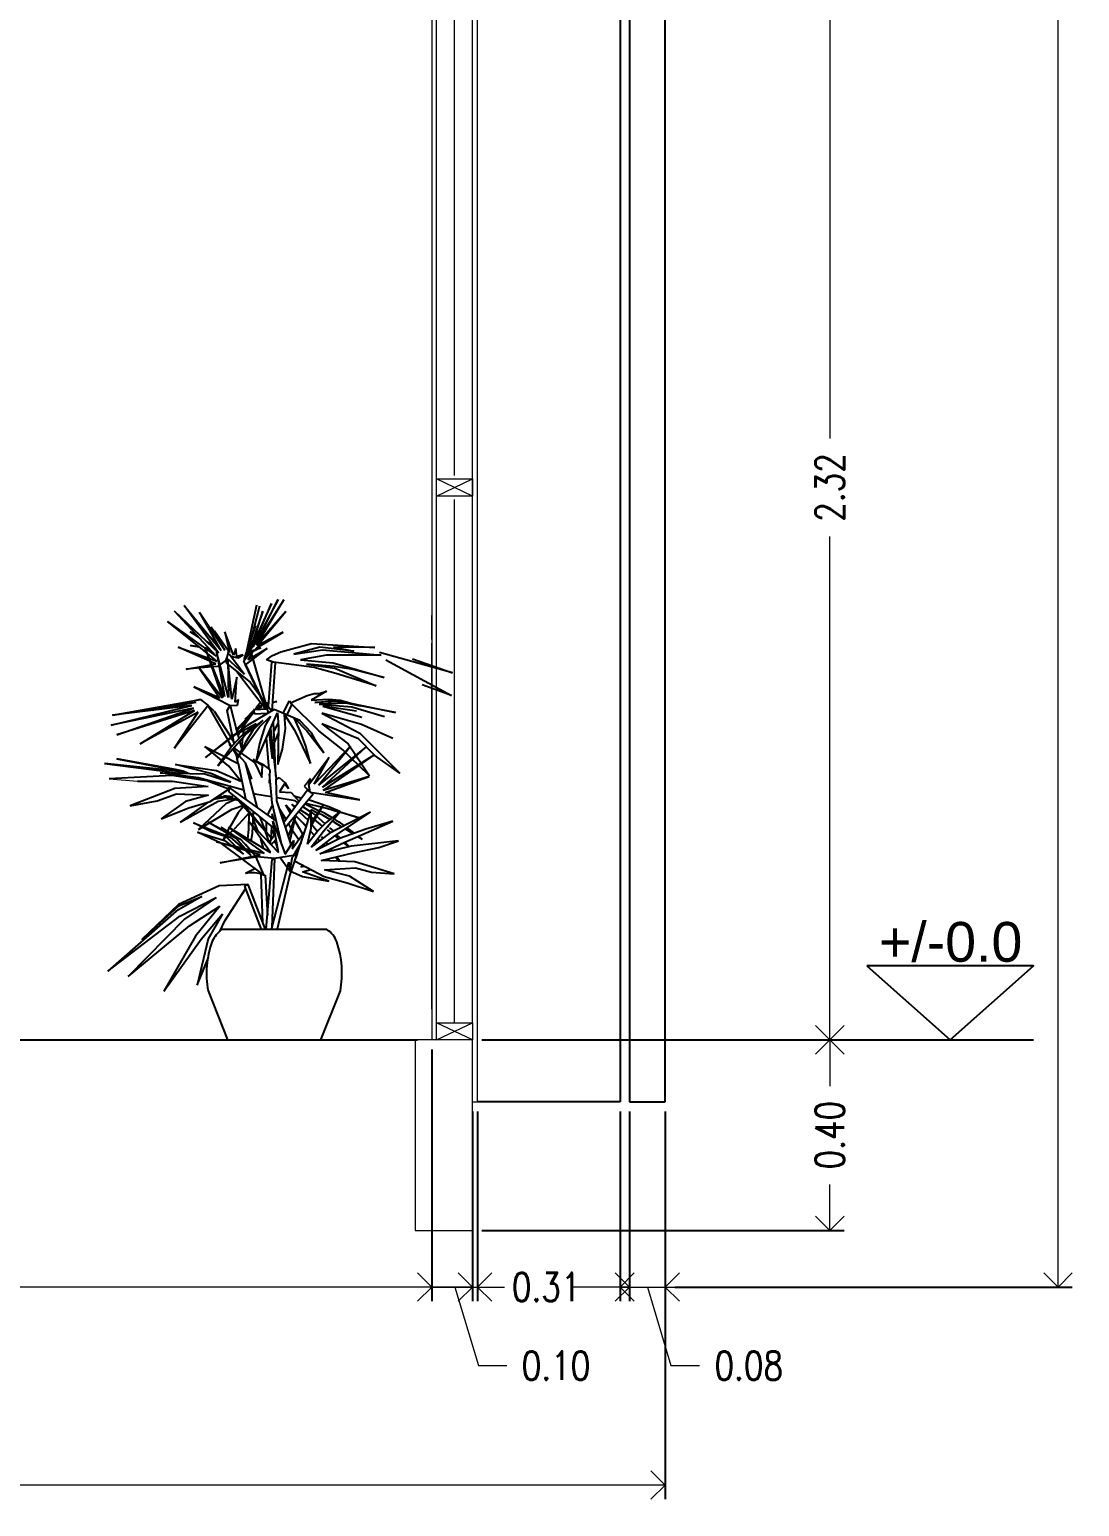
# Model space of a CAD drawing. Header units: inches. Extents: x -102.5 to -49.9, y 36.2 to 69.9.
# Drawn here: x -95.909 to -93.705, y 43.227 to 46.328 of the extents above; entities that cross this region are included whole.
import ezdxf

# ---------------------------------------------------------------- set-up
doc = ezdxf.new("R2010")
doc.units = ezdxf.units.IN
doc.header["$MEASUREMENT"] = 0
doc.layers.get('DEFPOINTS').update_dxf_attribs({"color": 210})
for name, color, linetype, lineweight in [('A-ANNO-DIMS', 3, 'Continuous', 18), ('A-DETL-MBND', 3, 'Continuous', 18), ('A-ELEV-IDEN', 3, 'Continuous', 18), ('A-ELEV-MBE2', 4, 'Continuous', 25), ('A-FURN', 8, 'Continuous', 18), ('A-WALL-PATT', 8, 'Continuous', 18), ('A-WALL-STUD', 3, 'Continuous', 18), ('arredi', 7, 'Continuous', 20)]:
    doc.layers.add(name, color=color, linetype=linetype, lineweight=lineweight)
doc.styles.add('E-ROMANS', font='romans.shx', dxfattribs={"width": 0.8})
doc.styles.get("Standard").update_dxf_attribs({"font": 'Arial.ttf'})
doc.dimstyles.new('Fabio1', dxfattribs={"dimscale": 0.001, "dimtxt": 60, "dimasz": 60, "dimexe": 30, "dimexo": 20, "dimgap": 30, "dimtad": 0, "dimzin": 0, "dimdsep": 46, "dimtxsty": 'E-ROMANS', "dimblk": 'OPEN90', "dimcen": 90, "dimclrd": 3, "dimclre": 3, "dimclrt": 3, "dimadec": 0, "dimazin": 0, "dimtfac": 1, "dimtmove": 1, "dimatfit": 3, "dimldrblk": 'OPEN90', "dimfxl": 1, "dimtfill": 1, "dimtolj": 1, "dimtzin": 0, "dimlwd": -1, "dimarcsym": 0})

# ---------------------------------------------------------------- blocks, each defined once
blk = doc.blocks.new('_Open90')
at = {"color": 0, "linetype": 'ByBlock', "lineweight": -2}
for p, q in [((0, 0), (-1, 0)), ((-0.5, 0.5), (0, 0)), ((0, 0), (-0.5, -0.5))]:
    blk.add_line(p, q, dxfattribs=at)
blk = doc.blocks.new('*D1528')
at = {"layer": 'arredi', "color": 3, "lineweight": -2, "transparency": 16777216}
for p, q in [((-94.9595, 44.2067), (-94.1992, 44.2067)), ((-94.9595, 43.8067), (-94.1992, 43.8067))]:
    blk.add_line(p, q, dxfattribs=at)
at = {"layer": 'arredi', "color": 3, "transparency": 16777216}
for p, q in [((-94.2292, 44.1467), (-94.2292, 44.1098)), ((-94.2292, 43.8667), (-94.2292, 43.9035))]:
    blk.add_line(p, q, dxfattribs=at)
at = {"layer": 'DEFPOINTS', "color": 0, "transparency": 16777216}
for p in [(-94.9795, 44.2067), (-94.9795, 43.8067), (-94.2292, 43.8067)]:
    blk.add_point(p, dxfattribs=at)
at = {"layer": 'arredi', "color": 3, "transparency": 16777216, "xscale": 0.06, "yscale": 0.06, "zscale": 0.06}
for p, rotation in [((-94.2292, 44.2067), 90), ((-94.2292, 43.8067), 270)]:
    blk.add_blockref('_Open90', p, dxfattribs=dict(at, rotation=rotation))
at = {"layer": 'arredi', "color": 3, "transparency": 16777216, "insert": (-94.2292, 44.0067), "char_height": 0.06, "attachment_point": 5, "rotation": 90, "style": 'E-ROMANS', "bg_fill": 3, "box_fill_scale": 1.25, "bg_fill_color": 256, "bg_fill_true_color": 13158600, "bg_fill_transparency": 0}
blk.add_mtext('\\A1;0.40', dxfattribs=at)
blk = doc.blocks.new('*D1257')
at = {"layer": 'arredi', "color": 3, "lineweight": -2, "transparency": 16777216}
for p, q in [((-94.9485, 46.5267), (-94.1992, 46.5267)), ((-94.9595, 44.2067), (-94.1992, 44.2067))]:
    blk.add_line(p, q, dxfattribs=at)
at = {"layer": 'arredi', "color": 3, "transparency": 16777216}
for p, q in [((-94.2292, 46.4667), (-94.2292, 45.4698)), ((-94.2292, 44.2667), (-94.2292, 45.2635))]:
    blk.add_line(p, q, dxfattribs=at)
at = {"layer": 'DEFPOINTS', "color": 0, "transparency": 16777216}
for p in [(-94.9685, 46.5267), (-94.9795, 44.2067), (-94.2292, 44.2067)]:
    blk.add_point(p, dxfattribs=at)
at = {"layer": 'arredi', "color": 3, "transparency": 16777216, "xscale": 0.06, "yscale": 0.06, "zscale": 0.06}
for p, rotation in [((-94.2292, 46.5267), 90), ((-94.2292, 44.2067), 270)]:
    blk.add_blockref('_Open90', p, dxfattribs=dict(at, rotation=rotation))
at = {"layer": 'arredi', "color": 3, "transparency": 16777216, "insert": (-94.2292, 45.3667), "char_height": 0.06, "attachment_point": 5, "rotation": 90, "style": 'E-ROMANS', "bg_fill": 3, "box_fill_scale": 1.25, "bg_fill_color": 256, "bg_fill_true_color": 13158600, "bg_fill_transparency": 0}
blk.add_mtext('\\A1;2.32', dxfattribs=at)
blk = doc.blocks.new('*D1250')
at = {"layer": 'arredi', "color": 3, "lineweight": -2, "transparency": 16777216}
for p, q in [((-98.9203, 44.1867), (-98.9203, 43.6579)), ((-95.0645, 44.1867), (-95.0645, 43.6579))]:
    blk.add_line(p, q, dxfattribs=at)
at = {"layer": 'arredi', "color": 3, "transparency": 16777216}
for p, q in [((-98.8603, 43.6879), (-97.0956, 43.6879)), ((-95.1245, 43.6879), (-96.8893, 43.6879))]:
    blk.add_line(p, q, dxfattribs=at)
at = {"layer": 'DEFPOINTS', "color": 0, "transparency": 16777216}
for p in [(-98.9203, 44.2067), (-95.0645, 44.2067), (-95.0645, 43.6879)]:
    blk.add_point(p, dxfattribs=at)
at = {"layer": 'arredi', "color": 3, "transparency": 16777216, "xscale": 0.06, "yscale": 0.06, "zscale": 0.06, "rotation": 180}
blk.add_blockref('_Open90', (-98.9203, 43.6879), dxfattribs=at)
at = {"layer": 'arredi', "color": 3, "transparency": 16777216, "xscale": 0.06, "yscale": 0.06, "zscale": 0.06}
blk.add_blockref('_Open90', (-95.0645, 43.6879), dxfattribs=at)
at = {"layer": 'arredi', "color": 3, "transparency": 16777216, "insert": (-96.9924, 43.6879), "char_height": 0.06, "attachment_point": 5, "style": 'E-ROMANS', "bg_fill": 3, "box_fill_scale": 1.25, "bg_fill_color": 256, "bg_fill_true_color": 13158600, "bg_fill_transparency": 0}
blk.add_mtext('\\A1;3.86', dxfattribs=at)
blk = doc.blocks.new('*D1251')
at = {"layer": 'arredi', "color": 3, "lineweight": -2, "transparency": 16777216}
for p, q in [((-95.0645, 44.1867), (-95.0645, 43.6579)), ((-94.9685, 44.0567), (-94.9685, 43.6579))]:
    blk.add_line(p, q, dxfattribs=at)
at = {"layer": 'arredi', "color": 3, "transparency": 16777216}
for p, q in [((-95.1245, 43.6879), (-95.1845, 43.6879)), ((-95.0645, 43.6879), (-94.9685, 43.6879)), ((-95.0645, 43.6879), (-94.9685, 43.6879)), ((-95.0165, 43.6879), (-94.967, 43.5229)), ((-94.9085, 43.6879), (-94.8485, 43.6879)), ((-94.967, 43.5229), (-94.907, 43.5229))]:
    blk.add_line(p, q, dxfattribs=at)
at = {"layer": 'DEFPOINTS', "color": 0, "transparency": 16777216}
for p in [(-95.0645, 44.2067), (-94.9685, 44.0767), (-94.9685, 43.6879)]:
    blk.add_point(p, dxfattribs=at)
at = {"layer": 'arredi', "color": 3, "transparency": 16777216, "xscale": 0.06, "yscale": 0.06, "zscale": 0.06}
blk.add_blockref('_Open90', (-95.0645, 43.6879), dxfattribs=at)
at = {"layer": 'arredi', "color": 3, "transparency": 16777216, "xscale": 0.06, "yscale": 0.06, "zscale": 0.06, "rotation": 180}
blk.add_blockref('_Open90', (-94.9685, 43.6879), dxfattribs=at)
at = {"layer": 'arredi', "color": 3, "transparency": 16777216, "insert": (-94.8039, 43.5229), "char_height": 0.06, "attachment_point": 5, "style": 'E-ROMANS', "bg_fill": 3, "box_fill_scale": 1.25, "bg_fill_color": 256, "bg_fill_true_color": 13158600, "bg_fill_transparency": 0}
blk.add_mtext('\\A1;0.10', dxfattribs=at)
blk = doc.blocks.new('*D1252')
at = {"layer": 'arredi', "color": 3, "lineweight": -2, "transparency": 16777216}
for p, q in [((-94.9795, 44.0567), (-94.9795, 43.6579)), ((-94.6695, 44.0567), (-94.6695, 43.6579))]:
    blk.add_line(p, q, dxfattribs=at)
at = {"layer": 'arredi', "color": 3, "transparency": 16777216}
for p, q in [((-95.0395, 43.6879), (-95.0995, 43.6879)), ((-94.9795, 43.6879), (-94.9208, 43.6879)), ((-94.6695, 43.6879), (-94.7282, 43.6879)), ((-94.6095, 43.6879), (-94.5495, 43.6879))]:
    blk.add_line(p, q, dxfattribs=at)
at = {"layer": 'DEFPOINTS', "color": 0, "transparency": 16777216}
for p in [(-94.9795, 44.0767), (-94.6695, 44.0767), (-94.6695, 43.6879)]:
    blk.add_point(p, dxfattribs=at)
at = {"layer": 'arredi', "color": 3, "transparency": 16777216, "xscale": 0.06, "yscale": 0.06, "zscale": 0.06}
blk.add_blockref('_Open90', (-94.9795, 43.6879), dxfattribs=at)
at = {"layer": 'arredi', "color": 3, "transparency": 16777216, "xscale": 0.06, "yscale": 0.06, "zscale": 0.06, "rotation": 180}
blk.add_blockref('_Open90', (-94.6695, 43.6879), dxfattribs=at)
at = {"layer": 'arredi', "color": 3, "transparency": 16777216, "insert": (-94.8245, 43.6879), "char_height": 0.06, "attachment_point": 5, "style": 'E-ROMANS', "bg_fill": 3, "box_fill_scale": 1.25, "bg_fill_color": 256, "bg_fill_true_color": 13158600, "bg_fill_transparency": 0}
blk.add_mtext('\\A1;0.31', dxfattribs=at)
blk = doc.blocks.new('*D1253')
at = {"layer": 'arredi', "color": 3, "lineweight": -2, "transparency": 16777216}
for p, q in [((-94.6495, 44.0567), (-94.6495, 43.6579)), ((-94.5745, 44.0567), (-94.5745, 43.6579))]:
    blk.add_line(p, q, dxfattribs=at)
at = {"layer": 'arredi', "color": 3, "transparency": 16777216}
for p, q in [((-94.7095, 43.6879), (-94.7695, 43.6879)), ((-94.6495, 43.6879), (-94.5745, 43.6879)), ((-94.6495, 43.6879), (-94.5745, 43.6879)), ((-94.612, 43.6879), (-94.5625, 43.5229)), ((-94.5145, 43.6879), (-94.4545, 43.6879)), ((-94.5625, 43.5229), (-94.5025, 43.5229))]:
    blk.add_line(p, q, dxfattribs=at)
at = {"layer": 'DEFPOINTS', "color": 0, "transparency": 16777216}
for p in [(-94.6495, 44.0767), (-94.5745, 44.0767), (-94.5745, 43.6879)]:
    blk.add_point(p, dxfattribs=at)
at = {"layer": 'arredi', "color": 3, "transparency": 16777216, "xscale": 0.06, "yscale": 0.06, "zscale": 0.06}
blk.add_blockref('_Open90', (-94.6495, 43.6879), dxfattribs=at)
at = {"layer": 'arredi', "color": 3, "transparency": 16777216, "xscale": 0.06, "yscale": 0.06, "zscale": 0.06, "rotation": 180}
blk.add_blockref('_Open90', (-94.5745, 43.6879), dxfattribs=at)
at = {"layer": 'arredi', "color": 3, "transparency": 16777216, "insert": (-94.3993, 43.5229), "char_height": 0.06, "attachment_point": 5, "style": 'E-ROMANS', "bg_fill": 3, "box_fill_scale": 1.25, "bg_fill_color": 256, "bg_fill_true_color": 13158600, "bg_fill_transparency": 0}
blk.add_mtext('\\A1;0.08', dxfattribs=at)
blk = doc.blocks.new('*D1254')
at = {"layer": 'arredi', "color": 3, "lineweight": -2, "transparency": 16777216}
for p, q in [((-102.3615, 43.6679), (-102.3615, 43.2422)), ((-94.5745, 43.6679), (-94.5745, 43.2422))]:
    blk.add_line(p, q, dxfattribs=at)
at = {"layer": 'arredi', "color": 3, "transparency": 16777216}
for p, q in [((-102.3015, 43.2722), (-98.57, 43.2722)), ((-94.6345, 43.2722), (-98.366, 43.2722))]:
    blk.add_line(p, q, dxfattribs=at)
at = {"layer": 'DEFPOINTS', "color": 0, "transparency": 16777216}
for p in [(-102.3615, 43.6879), (-94.5745, 43.6879), (-94.5745, 43.2722)]:
    blk.add_point(p, dxfattribs=at)
at = {"layer": 'arredi', "color": 3, "transparency": 16777216, "xscale": 0.06, "yscale": 0.06, "zscale": 0.06, "rotation": 180}
blk.add_blockref('_Open90', (-102.3615, 43.2722), dxfattribs=at)
at = {"layer": 'arredi', "color": 3, "transparency": 16777216, "xscale": 0.06, "yscale": 0.06, "zscale": 0.06}
blk.add_blockref('_Open90', (-94.5745, 43.2722), dxfattribs=at)
at = {"layer": 'arredi', "color": 3, "transparency": 16777216, "insert": (-98.468, 43.2722), "char_height": 0.06, "attachment_point": 5, "style": 'E-ROMANS', "bg_fill": 3, "box_fill_scale": 1.25, "bg_fill_color": 256, "bg_fill_true_color": 13158600, "bg_fill_transparency": 0}
blk.add_mtext('\\A1;7.79', dxfattribs=at)
blk = doc.blocks.new('*D1255')
at = {"layer": 'A-ANNO-DIMS', "color": 3, "lineweight": -2, "transparency": 16777216}
for p, q in [((-94.637, 50.8216), (-93.7199, 50.8216)), ((-94.5545, 43.6879), (-93.7199, 43.6879))]:
    blk.add_line(p, q, dxfattribs=at)
at = {"layer": 'A-ANNO-DIMS', "color": 3, "transparency": 16777216}
for p, q in [((-93.7499, 50.7616), (-93.7499, 47.3579)), ((-93.7499, 43.7479), (-93.7499, 47.1516))]:
    blk.add_line(p, q, dxfattribs=at)
at = {"layer": 'DEFPOINTS', "color": 0, "transparency": 16777216}
for p in [(-94.657, 50.8216), (-94.5745, 43.6879), (-93.7499, 43.6879)]:
    blk.add_point(p, dxfattribs=at)
at = {"layer": 'A-ANNO-DIMS', "color": 3, "transparency": 16777216, "xscale": 0.06, "yscale": 0.06, "zscale": 0.06}
for p, rotation in [((-93.7499, 50.8216), 90), ((-93.7499, 43.6879), 270)]:
    blk.add_blockref('_Open90', p, dxfattribs=dict(at, rotation=rotation))
at = {"layer": 'A-ANNO-DIMS', "color": 3, "transparency": 16777216, "insert": (-93.7499, 47.2547), "char_height": 0.06, "attachment_point": 5, "rotation": 90, "style": 'E-ROMANS', "bg_fill": 3, "box_fill_scale": 1.25, "bg_fill_color": 256, "bg_fill_true_color": 13158600, "bg_fill_transparency": 0}
blk.add_mtext('\\A1;7.13', dxfattribs=at)

msp = doc.modelspace()

# ---------------------------------------------------------------- linework, layer by layer
for p, q in [((-95.5123, 45.0196), (-95.5846, 45.1186)), ((-95.5846, 45.1186), (-95.5068, 45.0243)), ((-95.4564, 45.0067), (-95.4319, 45.1203)), ((-95.4012, 45.1229), (-95.4411, 45.0361)), ((-95.3871, 45.1315), (-95.4405, 45.0323)), ((-95.4405, 45.0323), (-95.4012, 45.1229)), ((-95.4344, 45.0384), (-95.3871, 45.1315)), ((-95.3756, 45.1307), (-95.4344, 45.0384)), ((-95.4327, 45.0366), (-95.3756, 45.1307)), ((-95.5171, 45.0122), (-95.6047, 45.1066)), ((-95.6047, 45.1066), (-95.5123, 45.0196)), ((-95.5068, 45.0243), (-95.5527, 45.1049)), ((-95.5527, 45.1049), (-95.499, 45.0249)), ((-95.454, 45.0099), (-95.4256, 45.118)), ((-95.4194, 45.1066), (-95.4477, 45.0253)), ((-95.4411, 45.0361), (-95.4194, 45.1066)), ((-95.3713, 45.1061), (-95.4327, 45.0366)), ((-95.4317, 45.0339), (-95.3713, 45.1061)), ((-95.5365, 45.0188), (-95.6194, 45.0855)), ((-95.6194, 45.0855), (-95.5171, 45.0122)), ((-95.5543, 45.0521), (-95.5721, 45.0634)), ((-95.5562, 45.054), (-95.5721, 45.0634)), ((-95.5334, 45.0564), (-95.5154, 45.0392)), ((-95.499, 45.0249), (-95.5281, 45.0734)), ((-95.5281, 45.0734), (-95.5169, 45.0582)), ((-95.5169, 45.0582), (-95.5211, 45.0658)), ((-95.5211, 45.0658), (-95.4917, 45.0235)), ((-95.4808, 45.0148), (-95.4992, 45.0638)), ((-95.4992, 45.0638), (-95.4892, 45.02)), ((-95.4581, 45.0073), (-95.4344, 45.0771)), ((-95.4499, 45.0218), (-95.4213, 45.0679)), ((-95.4213, 45.0679), (-95.4462, 45.0249)), ((-95.4321, 45.03), (-95.3768, 45.0628)), ((-95.3768, 45.0628), (-95.4317, 45.0339)), ((-95.5308, 45.0018), (-95.5975, 45.0314)), ((-95.5975, 45.0314), (-95.5329, 45.0082)), ((-95.5711, 45.0349), (-95.5529, 45.032)), ((-95.5521, 45.0312), (-95.5711, 45.0349)), ((-95.5426, 45.0304), (-95.5326, 45.0288)), ((-95.4997, 44.9279), (-95.5402, 45.0296)), ((-95.5402, 45.0296), (-95.5044, 44.9242)), ((-95.5314, 45.0275), (-95.54, 45.029)), ((-95.5379, 45.0435), (-95.5242, 45.0357)), ((-95.5207, 45.031), (-95.532, 45.0382)), ((-95.5201, 45.0269), (-95.5173, 45.0263)), ((-95.4761, 45.0288), (-95.4808, 45.0148)), ((-95.4737, 45.0118), (-95.4761, 45.0288)), ((-95.4559, 44.9943), (-95.4106, 45.0288)), ((-95.4239, 45.0298), (-95.4524, 45.0169)), ((-95.4106, 45.0288), (-95.4505, 45.005)), ((-95.4499, 45.0218), (-95.4239, 45.0298)), ((-95.4363, 45.026), (-95.4321, 45.03)), ((-95.3816, 45.0216), (-95.3173, 45.0394)), ((-95.3001, 45.0312), (-95.3545, 45.0167)), ((-95.3545, 45.0167), (-95.2944, 45.0257)), ((-95.3173, 45.0394), (-95.1842, 45.031)), ((-95.2286, 45.0232), (-95.3001, 45.0312)), ((-95.2944, 45.0257), (-95.1709, 45.0149)), ((-95.1842, 45.031), (-95.2711, 45.0316)), ((-95.2711, 45.0316), (-95.2286, 45.0232)), ((-95.5801, 44.985), (-95.5282, 44.9944)), ((-95.5158, 45.002), (-95.5356, 45.018)), ((-95.5315, 45.0077), (-95.5158, 45.002)), ((-95.5181, 44.9962), (-95.5288, 45.0009)), ((-95.5263, 44.9947), (-95.5181, 44.9962)), ((-95.516, 45.0245), (-95.5179, 45.0249)), ((-95.4915, 44.9256), (-95.5164, 45.0222)), ((-95.5164, 45.0222), (-95.4997, 44.9279)), ((-95.4966, 45.0038), (-95.5093, 44.9948)), ((-95.4954, 45.0087), (-95.4968, 45.004)), ((-95.4968, 45.004), (-95.4956, 44.9977)), ((-95.4917, 45.0235), (-95.4966, 45.0038)), ((-95.4956, 44.9977), (-95.4456, 44.9575)), ((-95.4581, 44.9741), (-95.4954, 45.0087)), ((-95.4898, 45.0165), (-95.4941, 45.0144)), ((-95.4843, 44.9223), (-95.4929, 45.0058)), ((-95.4929, 45.0058), (-95.4915, 44.9256)), ((-95.4892, 45.02), (-95.4917, 45.0235)), ((-95.4581, 44.9741), (-95.4898, 45.0165)), ((-95.487, 45.0126), (-95.4714, 45.0091)), ((-95.461, 45.0155), (-95.4737, 45.0118)), ((-95.4714, 45.0091), (-95.461, 45.0155)), ((-95.4595, 45.0026), (-95.4481, 45.0177)), ((-95.4559, 44.9943), (-95.4595, 45.0026)), ((-95.4577, 45.005), (-95.4581, 45.0073)), ((-95.4116, 44.9013), (-95.4559, 44.9943)), ((-95.4102, 44.9008), (-95.4552, 44.9949)), ((-95.4524, 45.0169), (-95.4438, 45.0185)), ((-95.4505, 45.005), (-95.4397, 45.0228)), ((-95.4438, 45.0185), (-95.4499, 45.0218)), ((-95.4462, 45.0249), (-95.4456, 45.023)), ((-95.4441, 45.0184), (-95.4112, 44.9037)), ((-95.4438, 45.0185), (-95.4397, 45.0228)), ((-95.4075, 44.8935), (-95.4436, 45.0187)), ((-95.4118, 45.0048), (-95.399, 45.0136)), ((-95.3971, 44.9997), (-95.4118, 45.0048)), ((-95.4012, 44.9997), (-95.4086, 44.9074)), ((-95.3932, 44.9993), (-95.4012, 44.9997)), ((-95.4, 44.898), (-95.3932, 44.9993)), ((-95.399, 45.0136), (-95.3816, 45.0216)), ((-95.3118, 44.9886), (-95.3971, 44.9997)), ((-95.2855, 45.0148), (-95.3404, 45.0048)), ((-95.3404, 45.0048), (-95.2716, 44.9987)), ((-95.2694, 44.9905), (-95.3275, 44.9956)), ((-95.3275, 44.9956), (-95.2686, 44.987)), ((-95.1709, 45.0149), (-95.2855, 45.0148)), ((-95.2716, 44.9987), (-95.165, 44.968)), ((-95.021, 44.9776), (-95.1746, 45.0202)), ((-95.1613, 45.005), (-95.023, 44.9301)), ((-95.1051, 45.0066), (-95.021, 44.9776)), ((-95.5268, 44.99), (-95.5801, 44.985)), ((-95.5044, 44.9242), (-95.5542, 44.9896)), ((-95.5542, 44.9896), (-95.5097, 44.9246)), ((-95.5146, 44.9911), (-95.5245, 44.9902)), ((-95.5113, 44.9934), (-95.5146, 44.9911)), ((-95.4743, 44.9686), (-95.4843, 44.9223)), ((-95.4778, 44.916), (-95.4743, 44.9686)), ((-95.4139, 44.9012), (-95.4737, 44.9799)), ((-95.2663, 44.9764), (-95.3118, 44.9886)), ((-95.2307, 44.9846), (-95.2694, 44.9905)), ((-95.2686, 44.987), (-95.1818, 44.9502)), ((-95.1818, 44.9502), (-95.2663, 44.9764)), ((-95.165, 44.968), (-95.2307, 44.9846)), ((-95.5097, 44.9246), (-95.5641, 44.9479)), ((-95.5641, 44.9479), (-95.4878, 44.9086)), ((-95.4462, 44.9579), (-95.4262, 44.9311)), ((-95.3261, 44.9301), (-95.3115, 44.9344)), ((-95.2858, 44.9393), (-95.3179, 44.9199)), ((-95.3115, 44.9344), (-95.3013, 44.9338)), ((-95.3013, 44.9338), (-95.2858, 44.9393)), ((-95.023, 44.9301), (-95.0848, 44.9522)), ((-95.7377, 44.8677), (-95.5688, 44.909)), ((-95.5647, 44.9033), (-95.7377, 44.8677)), ((-95.7348, 44.8888), (-95.5504, 44.9217)), ((-95.5688, 44.909), (-95.7348, 44.8888)), ((-95.7348, 44.8888), (-95.6158, 44.907)), ((-95.7258, 44.847), (-95.5647, 44.9033)), ((-95.5504, 44.9217), (-95.6518, 44.8989)), ((-95.6518, 44.8989), (-95.5592, 44.9156)), ((-95.5343, 44.9088), (-95.6047, 44.8196)), ((-95.5504, 44.9217), (-95.5343, 44.9088)), ((-95.4923, 44.8359), (-95.5343, 44.9088)), ((-95.5216, 44.8972), (-95.5343, 44.9088)), ((-95.4941, 44.8982), (-95.4878, 44.9086)), ((-95.4878, 44.9086), (-95.4728, 44.9096)), ((-95.4878, 44.9086), (-95.473, 44.8517)), ((-95.4702, 44.9217), (-95.4778, 44.916)), ((-95.4728, 44.9096), (-95.4702, 44.9217)), ((-95.4082, 44.9015), (-95.4391, 44.8998)), ((-95.4321, 44.9066), (-95.4354, 44.9)), ((-95.4215, 44.9064), (-95.4354, 44.9)), ((-95.4266, 44.9131), (-95.4321, 44.9066)), ((-95.4202, 44.9096), (-95.4307, 44.907)), ((-95.4307, 44.907), (-95.4215, 44.9064)), ((-95.4231, 44.9135), (-95.4266, 44.9131)), ((-95.4221, 44.9256), (-95.4147, 44.9156)), ((-95.4135, 44.9144), (-95.408, 44.915)), ((-95.4135, 44.9141), (-95.4014, 44.8976)), ((-95.4082, 44.9125), (-95.4118, 44.9117)), ((-95.3904, 44.917), (-95.3989, 44.9148)), ((-95.3987, 44.916), (-95.3904, 44.917)), ((-95.377, 44.8926), (-95.3635, 44.9188)), ((-95.3594, 44.9105), (-95.3691, 44.8892)), ((-95.3635, 44.9188), (-95.3594, 44.9105)), ((-95.3615, 44.9146), (-95.3261, 44.9301)), ((-95.3019, 44.856), (-95.3615, 44.9146)), ((-95.3179, 44.9199), (-95.2815, 44.9223)), ((-95.3105, 44.9154), (-95.2692, 44.9195)), ((-95.2583, 44.9172), (-95.3105, 44.9154)), ((-95.2438, 44.9135), (-95.3013, 44.9115)), ((-95.3013, 44.9115), (-95.2329, 44.9058)), ((-95.2229, 44.897), (-95.2935, 44.9074)), ((-95.2935, 44.9074), (-95.2115, 44.8841)), ((-95.2815, 44.9223), (-95.2569, 44.9203)), ((-95.2692, 44.9195), (-95.2149, 44.9084)), ((-95.2149, 44.9084), (-95.2583, 44.9172)), ((-95.2569, 44.9203), (-95.2319, 44.9133)), ((-95.1406, 44.8945), (-95.2438, 44.9135)), ((-95.2329, 44.9058), (-95.1638, 44.8855)), ((-95.2319, 44.9133), (-95.1406, 44.8945)), ((-95.5631, 44.8982), (-95.7258, 44.847)), ((-95.6769, 44.8284), (-95.5631, 44.8982)), ((-95.5553, 44.8951), (-95.6769, 44.8284)), ((-95.6047, 44.8196), (-95.5553, 44.8951)), ((-95.5216, 44.8972), (-95.4862, 44.8415)), ((-95.4829, 44.8445), (-95.4941, 44.8982)), ((-95.4751, 44.8486), (-95.4337, 44.8708)), ((-95.4416, 44.8926), (-95.4749, 44.8589)), ((-95.4741, 44.8556), (-95.452, 44.88)), ((-95.4337, 44.8708), (-95.4647, 44.8445)), ((-95.4591, 44.8685), (-95.4548, 44.875)), ((-95.4581, 44.8689), (-95.4382, 44.8957)), ((-95.4548, 44.875), (-95.4581, 44.8689)), ((-95.4569, 44.847), (-95.4192, 44.8777)), ((-95.4389, 44.8982), (-95.4563, 44.8804)), ((-95.4563, 44.8804), (-95.4416, 44.8926)), ((-95.3959, 44.9004), (-95.4522, 44.8667)), ((-95.4192, 44.8777), (-95.4401, 44.8581)), ((-95.4391, 44.8998), (-95.4372, 44.8916)), ((-95.4372, 44.8916), (-95.4108, 44.8931)), ((-95.4268, 44.8642), (-95.4033, 44.8863)), ((-95.4033, 44.8863), (-95.4143, 44.8671)), ((-95.4004, 44.8671), (-95.3889, 44.8935)), ((-95.3922, 44.7606), (-95.3973, 44.8744)), ((-95.3875, 44.8722), (-95.3965, 44.8548)), ((-95.342, 44.8777), (-95.3959, 44.9004)), ((-95.3889, 44.8935), (-95.3867, 44.8638)), ((-95.3721, 44.8603), (-95.374, 44.8902)), ((-95.374, 44.8902), (-95.3531, 44.8568)), ((-95.3711, 44.8853), (-95.3734, 44.88)), ((-95.3406, 44.8538), (-95.3539, 44.8832)), ((-95.3539, 44.8832), (-95.3273, 44.8556)), ((-95.3173, 44.8513), (-95.342, 44.8777)), ((-95.2186, 44.8386), (-95.2958, 44.8705)), ((-95.2958, 44.8705), (-95.2401, 44.8282)), ((-95.2121, 44.8693), (-95.2956, 44.8927)), ((-95.2956, 44.8927), (-95.2157, 44.8511)), ((-95.5396, 44.7997), (-95.4751, 44.8486)), ((-95.4831, 44.8454), (-95.5396, 44.7997)), ((-95.514, 44.7825), (-95.4569, 44.847)), ((-95.4857, 44.8407), (-95.4804, 44.8325)), ((-95.4647, 44.8445), (-95.4839, 44.8241)), ((-95.4522, 44.8667), (-95.4831, 44.8454)), ((-95.4796, 44.8286), (-95.4825, 44.8429)), ((-95.4726, 44.8499), (-95.4698, 44.8392)), ((-95.4714, 44.845), (-95.4679, 44.8525)), ((-95.4653, 44.8572), (-95.4591, 44.8685)), ((-95.462, 44.8413), (-95.4644, 44.8186)), ((-95.4597, 44.857), (-95.4614, 44.8474)), ((-95.4581, 44.8689), (-95.4591, 44.8619)), ((-95.4401, 44.8581), (-95.4561, 44.831)), ((-95.4508, 44.8298), (-95.4268, 44.8642)), ((-95.4143, 44.8671), (-95.4262, 44.8284)), ((-95.4173, 44.8283), (-95.4004, 44.8671)), ((-95.4063, 44.7747), (-95.412, 44.8407)), ((-95.399, 44.7967), (-95.4061, 44.8544)), ((-95.4037, 44.8599), (-95.3914, 44.7541)), ((-95.3871, 44.8505), (-95.3953, 44.8325)), ((-95.3867, 44.8638), (-95.3881, 44.785)), ((-95.3785, 44.8173), (-95.3721, 44.8603)), ((-95.3531, 44.8568), (-95.3195, 44.787)), ((-95.3292, 44.8233), (-95.3406, 44.8538)), ((-95.3273, 44.8556), (-95.2915, 44.8097)), ((-95.3062, 44.8312), (-95.3173, 44.8513)), ((-95.2516, 44.8157), (-95.3019, 44.856)), ((-95.2157, 44.8511), (-95.1316, 44.7666)), ((-95.1466, 44.8394), (-95.2121, 44.8693)), ((-95.4906, 44.7813), (-95.5414, 44.8229)), ((-95.5414, 44.8229), (-95.471, 44.787)), ((-95.4839, 44.8241), (-95.514, 44.7825)), ((-95.4849, 44.8229), (-95.4921, 44.8357)), ((-95.4857, 44.8216), (-95.4904, 44.8269)), ((-95.4904, 44.8269), (-95.4848, 44.8229)), ((-95.4702, 44.8041), (-95.4825, 44.8181)), ((-95.4747, 44.8055), (-95.481, 44.8161)), ((-95.4807, 44.8201), (-95.4669, 44.8103)), ((-95.4773, 44.8175), (-95.4784, 44.8228)), ((-95.4733, 44.7983), (-95.4759, 44.8104)), ((-95.4561, 44.831), (-95.4747, 44.7954)), ((-95.4747, 44.7954), (-95.4508, 44.8298)), ((-95.4685, 44.8341), (-95.4638, 44.8163)), ((-95.4652, 44.8091), (-95.436, 44.7885)), ((-95.4262, 44.8284), (-95.4342, 44.7895)), ((-95.4342, 44.7895), (-95.4173, 44.8283)), ((-95.3881, 44.785), (-95.3785, 44.8173)), ((-95.3195, 44.787), (-95.3292, 44.8233)), ((-95.2352, 44.8237), (-95.3118, 44.7436)), ((-95.2915, 44.8097), (-95.3062, 44.8312)), ((-95.3029, 44.7414), (-95.2352, 44.8237)), ((-95.2026, 44.8222), (-95.3029, 44.7414)), ((-95.2941, 44.7375), (-95.2026, 44.8222)), ((-95.2471, 44.8113), (-95.2516, 44.8157)), ((-95.233, 44.7977), (-95.2462, 44.8104)), ((-95.2401, 44.8282), (-95.2244, 44.8046)), ((-95.1844, 44.804), (-95.2186, 44.8386)), ((-95.6036, 44.7717), (-95.752, 44.787)), ((-95.752, 44.787), (-95.6045, 44.7682)), ((-95.5995, 44.7739), (-95.7263, 44.7967)), ((-95.7263, 44.7967), (-95.5987, 44.7727)), ((-95.5285, 44.7664), (-95.603, 44.785)), ((-95.603, 44.785), (-95.5168, 44.7725)), ((-95.4659, 44.7502), (-95.4906, 44.7813)), ((-95.471, 44.787), (-95.4731, 44.7977)), ((-95.4552, 44.7121), (-95.4708, 44.7868)), ((-95.4561, 44.7883), (-95.4693, 44.8032)), ((-95.4565, 44.7887), (-95.4322, 44.6958)), ((-95.4423, 44.7547), (-95.4561, 44.7883)), ((-95.4204, 44.7827), (-95.4397, 44.7958)), ((-95.4397, 44.7958), (-95.4202, 44.7856)), ((-95.436, 44.7885), (-95.4213, 44.758)), ((-95.4213, 44.758), (-95.4204, 44.7827)), ((-95.4202, 44.7856), (-95.4049, 44.7737)), ((-95.2802, 44.7999), (-95.3228, 44.742)), ((-95.3118, 44.7436), (-95.2802, 44.7999)), ((-95.1853, 44.8053), (-95.2941, 44.7375)), ((-95.2929, 44.7301), (-95.1853, 44.8053)), ((-95.2191, 44.7843), (-95.2311, 44.7958)), ((-95.2233, 44.803), (-95.2132, 44.7879)), ((-95.1955, 44.7614), (-95.2176, 44.7828)), ((-95.2123, 44.7865), (-95.1955, 44.7614)), ((-95.1316, 44.7666), (-95.1844, 44.804)), ((-95.6108, 44.7621), (-95.7418, 44.7547)), ((-95.6829, 44.7502), (-95.609, 44.7502)), ((-95.5545, 44.7569), (-95.6352, 44.7672)), ((-95.6352, 44.7672), (-95.541, 44.7653)), ((-95.5369, 44.751), (-95.6108, 44.7621)), ((-95.609, 44.7502), (-95.534, 44.7387)), ((-95.6045, 44.7682), (-95.5977, 44.7664)), ((-95.5864, 44.7662), (-95.6036, 44.7717)), ((-95.5866, 44.7707), (-95.5995, 44.7739)), ((-95.5987, 44.7727), (-95.5844, 44.7672)), ((-95.5764, 44.766), (-95.5866, 44.7707)), ((-95.4593, 44.7311), (-95.5545, 44.7569)), ((-95.541, 44.7653), (-95.4866, 44.7477)), ((-95.4911, 44.7334), (-95.5369, 44.751)), ((-95.4866, 44.7477), (-95.5285, 44.7664)), ((-95.5168, 44.7725), (-95.4659, 44.7502)), ((-95.4499, 44.7633), (-95.4423, 44.7547)), ((-95.4049, 44.7737), (-95.4063, 44.7455)), ((-95.4063, 44.7455), (-95.4038, 44.7469)), ((-95.4, 44.7047), (-95.4055, 44.7653)), ((-95.3914, 44.7542), (-95.3852, 44.7578)), ((-95.3899, 44.7084), (-95.3914, 44.7541)), ((-95.3852, 44.7578), (-95.3728, 44.7463)), ((-95.3728, 44.7463), (-95.3654, 44.7342)), ((-95.3259, 44.7474), (-95.3324, 44.7393)), ((-95.3195, 44.7555), (-95.3259, 44.7474)), ((-95.3228, 44.742), (-95.3195, 44.7555)), ((-95.1959, 44.76), (-95.2929, 44.7301)), ((-95.288, 44.7264), (-95.1959, 44.76)), ((-95.604, 44.7346), (-95.6978, 44.6982)), ((-95.6411, 44.7088), (-95.601, 44.7236)), ((-95.534, 44.7387), (-95.604, 44.7346)), ((-95.601, 44.7236), (-95.5334, 44.7209)), ((-95.5334, 44.7209), (-95.5819, 44.7076)), ((-95.5299, 44.7074), (-95.4911, 44.7334)), ((-95.4976, 44.7154), (-95.523, 44.7115)), ((-95.504, 44.7168), (-95.5152, 44.7164)), ((-95.4706, 44.7092), (-95.5117, 44.7185)), ((-95.5021, 44.7199), (-95.4821, 44.7176)), ((-95.5021, 44.7199), (-95.4726, 44.7115)), ((-95.3908, 44.6663), (-95.4911, 44.7377)), ((-95.4911, 44.7377), (-95.4911, 44.7273)), ((-95.4911, 44.7273), (-95.3959, 44.6509)), ((-95.4362, 44.723), (-95.4399, 44.7246)), ((-95.4012, 44.7168), (-95.4362, 44.723)), ((-95.4011, 44.7168), (-95.4012, 44.7168)), ((-95.3742, 44.7445), (-95.3842, 44.7275)), ((-95.3842, 44.7275), (-95.3599, 44.726)), ((-95.3752, 44.6636), (-95.3261, 44.7309)), ((-95.3654, 44.7342), (-95.3742, 44.7445)), ((-95.3138, 44.7224), (-95.3717, 44.6526)), ((-95.3599, 44.726), (-95.3433, 44.7074)), ((-95.3539, 44.7191), (-95.338, 44.7146)), ((-95.3324, 44.7393), (-95.3201, 44.7266)), ((-95.3261, 44.7309), (-95.3138, 44.7224)), ((-95.3214, 44.7343), (-95.3228, 44.742)), ((-95.3203, 44.7268), (-95.3214, 44.7343)), ((-95.3201, 44.7266), (-95.2158, 44.7105)), ((-95.2158, 44.7105), (-95.288, 44.7264)), ((-95.6978, 44.6982), (-95.6411, 44.7088)), ((-95.5819, 44.7076), (-95.6329, 44.671)), ((-95.6329, 44.671), (-95.5746, 44.6937)), ((-95.593, 44.6638), (-95.5132, 44.708)), ((-95.5345, 44.7058), (-95.593, 44.6638)), ((-95.5746, 44.6937), (-95.5299, 44.7074)), ((-95.497, 44.7025), (-95.5547, 44.6482)), ((-95.5547, 44.6482), (-95.4835, 44.6912)), ((-95.5132, 44.708), (-95.4847, 44.7123)), ((-95.4782, 44.7109), (-95.497, 44.7025)), ((-95.4835, 44.6912), (-95.4573, 44.7002)), ((-95.4755, 44.7148), (-95.4104, 44.6407)), ((-95.4573, 44.7002), (-95.4714, 44.6833)), ((-95.4004, 44.6288), (-95.4659, 44.707)), ((-95.4409, 44.6401), (-95.4389, 44.6855)), ((-95.409, 44.6792), (-95.3987, 44.7011)), ((-95.3795, 44.6153), (-95.4, 44.7047)), ((-95.3852, 44.714), (-95.3901, 44.7149)), ((-95.3599, 44.6167), (-95.3899, 44.7084)), ((-95.3519, 44.709), (-95.3852, 44.714)), ((-95.3707, 44.6697), (-95.3836, 44.6904)), ((-95.3836, 44.6904), (-95.3752, 44.6636)), ((-95.3613, 44.6826), (-95.3713, 44.7)), ((-95.3713, 44.7), (-95.3586, 44.6863)), ((-95.3523, 44.6949), (-95.3588, 44.7011)), ((-95.3588, 44.7011), (-95.3513, 44.6962)), ((-95.3454, 44.7044), (-95.3519, 44.709)), ((-95.3437, 44.6865), (-95.3238, 44.6675)), ((-95.3214, 44.6769), (-95.3412, 44.6896)), ((-95.3195, 44.6853), (-95.3357, 44.6961)), ((-95.3328, 44.6957), (-95.3348, 44.6971)), ((-95.3345, 44.6975), (-95.3328, 44.6957)), ((-95.3304, 44.7025), (-95.3013, 44.688)), ((-95.296, 44.6955), (-95.33, 44.7031)), ((-95.3183, 44.6896), (-95.3298, 44.6513)), ((-95.2806, 44.6964), (-95.3238, 44.7105)), ((-95.3183, 44.6642), (-95.2937, 44.6986)), ((-95.2937, 44.6986), (-95.3183, 44.6569)), ((-95.3181, 44.6511), (-95.3183, 44.6896)), ((-95.3046, 44.6831), (-95.3183, 44.6896)), ((-95.3183, 44.6847), (-95.3083, 44.6781)), ((-95.2888, 44.6818), (-95.3003, 44.6875)), ((-95.2956, 44.6955), (-95.2849, 44.6931)), ((-95.2923, 44.6452), (-95.2563, 44.6871)), ((-95.2563, 44.6871), (-95.2864, 44.6632)), ((-95.2849, 44.6931), (-95.2587, 44.6851)), ((-95.2579, 44.6861), (-95.2806, 44.6964)), ((-95.1936, 44.6849), (-95.28, 44.6399)), ((-95.2686, 44.6354), (-95.1936, 44.6849)), ((-95.2176, 44.673), (-95.2581, 44.6851)), ((-95.2575, 44.6859), (-95.2174, 44.673)), ((-95.5281, 44.6439), (-95.565, 44.6624)), ((-95.565, 44.6624), (-95.4882, 44.6327)), ((-95.4761, 44.6302), (-95.5345, 44.6636)), ((-95.5345, 44.6636), (-95.4661, 44.6284)), ((-95.5072, 44.6532), (-95.4812, 44.636)), ((-95.4906, 44.6409), (-95.5072, 44.6532)), ((-95.4164, 44.5987), (-95.4915, 44.6534)), ((-95.4915, 44.6534), (-95.4033, 44.5999)), ((-95.4714, 44.6833), (-95.4892, 44.6519)), ((-95.4792, 44.6497), (-95.4606, 44.6693)), ((-95.4606, 44.6693), (-95.4489, 44.6831)), ((-95.4489, 44.6831), (-95.4493, 44.6487)), ((-95.4033, 44.5999), (-95.4477, 44.6636)), ((-95.4477, 44.6636), (-95.3865, 44.6002)), ((-95.4292, 44.6442), (-95.4391, 44.6689)), ((-95.4256, 44.6745), (-95.4155, 44.6468)), ((-95.4121, 44.6429), (-95.4116, 44.6632)), ((-95.401, 44.655), (-95.4028, 44.6257)), ((-95.4002, 44.6814), (-95.4006, 44.6732)), ((-95.3967, 44.6704), (-95.4002, 44.6814)), ((-95.3865, 44.6002), (-95.3987, 44.6659)), ((-95.3987, 44.6659), (-95.3725, 44.5967)), ((-95.3656, 44.6341), (-95.3515, 44.6747)), ((-95.3597, 44.6509), (-95.3652, 44.6605)), ((-95.3515, 44.6747), (-95.3627, 44.6253)), ((-95.3554, 44.6722), (-95.3537, 44.6691)), ((-95.3531, 44.6681), (-95.3433, 44.6513)), ((-95.3351, 44.6616), (-95.3508, 44.6781)), ((-95.3285, 44.6544), (-95.3351, 44.6616)), ((-95.3169, 44.6591), (-95.3048, 44.644)), ((-95.3132, 44.6712), (-95.3167, 44.674)), ((-95.2939, 44.6556), (-95.3109, 44.6693)), ((-95.2888, 44.6607), (-95.3066, 44.6767)), ((-95.2927, 44.6777), (-95.3032, 44.6826)), ((-95.2864, 44.6632), (-95.303, 44.6464)), ((-95.2788, 44.6693), (-95.2927, 44.6777)), ((-95.2741, 44.673), (-95.2888, 44.6818)), ((-95.2833, 44.6558), (-95.2813, 44.654)), ((-95.2698, 44.6638), (-95.2741, 44.6663)), ((-95.2704, 44.6706), (-95.2653, 44.6677)), ((-95.254, 44.6542), (-95.2688, 44.6632)), ((-95.2649, 44.6673), (-95.2598, 44.6644)), ((-95.2598, 44.6644), (-95.2497, 44.6568)), ((-95.2473, 44.6216), (-95.1464, 44.6657)), ((-95.1464, 44.6657), (-95.2033, 44.6491)), ((-95.5062, 44.619), (-95.5564, 44.6427)), ((-95.5564, 44.6427), (-95.4999, 44.6253)), ((-95.4962, 44.6329), (-95.5281, 44.6439)), ((-95.4252, 44.595), (-95.5169, 44.6223)), ((-95.5169, 44.6223), (-95.4164, 44.5987)), ((-95.4992, 44.6341), (-95.5035, 44.6264)), ((-95.4962, 44.6329), (-95.5029, 44.6263)), ((-95.4999, 44.6253), (-95.4856, 44.615)), ((-95.4978, 44.6364), (-95.4952, 44.6409)), ((-95.4762, 44.6127), (-95.4962, 44.6329)), ((-95.4907, 44.6384), (-95.4941, 44.6351)), ((-95.4935, 44.644), (-95.4892, 44.6517)), ((-95.4823, 44.6466), (-95.4884, 44.6407)), ((-95.4882, 44.6327), (-95.4618, 44.6094)), ((-95.4568, 44.6082), (-95.4761, 44.6302)), ((-95.4661, 44.6284), (-95.4352, 44.593)), ((-95.4562, 44.6171), (-95.462, 44.6235)), ((-95.4493, 44.6487), (-95.4516, 44.6292)), ((-95.4438, 44.6245), (-95.4409, 44.6401)), ((-95.4178, 44.6087), (-95.4237, 44.629)), ((-95.4153, 44.6462), (-95.4059, 44.6202)), ((-95.3936, 44.6382), (-95.4041, 44.6237)), ((-95.4041, 44.6237), (-95.4041, 44.6184)), ((-95.402, 44.6161), (-95.3918, 44.6284)), ((-95.3949, 44.6364), (-95.399, 44.647)), ((-95.399, 44.647), (-95.3957, 44.6352)), ((-95.3906, 44.6171), (-95.3959, 44.6233)), ((-95.3955, 44.6237), (-95.3912, 44.6188)), ((-95.3881, 44.6079), (-95.3934, 44.6264)), ((-95.3918, 44.6474), (-95.3856, 44.6425)), ((-95.3725, 44.5967), (-95.3543, 44.6253)), ((-95.3582, 44.6081), (-95.3316, 44.6452)), ((-95.3543, 44.6253), (-95.3582, 44.6081)), ((-95.3445, 44.6272), (-95.3577, 44.6472)), ((-95.3298, 44.6513), (-95.3529, 44.5825)), ((-95.3433, 44.6513), (-95.3365, 44.6386)), ((-95.3259, 44.618), (-95.3181, 44.6511)), ((-95.303, 44.6464), (-95.3259, 44.618)), ((-95.3113, 44.6362), (-95.3197, 44.6452)), ((-95.3179, 44.6112), (-95.2923, 44.6452)), ((-95.28, 44.6399), (-95.3179, 44.6112)), ((-95.3081, 44.6044), (-95.2686, 44.6354)), ((-95.2565, 44.6306), (-95.3081, 44.6044)), ((-95.3001, 44.6247), (-95.3027, 44.6272)), ((-95.2964, 44.6337), (-95.2933, 44.63)), ((-95.2864, 44.6497), (-95.2876, 44.6507)), ((-95.2767, 44.6419), (-95.2837, 44.6476)), ((-95.2794, 44.6521), (-95.2718, 44.6454)), ((-95.2602, 44.6288), (-95.2686, 44.6356)), ((-95.2645, 44.6382), (-95.2565, 44.6306)), ((-95.2033, 44.6491), (-95.2565, 44.6306)), ((-95.2299, 44.6397), (-95.2467, 44.6499)), ((-95.2434, 44.6521), (-95.2278, 44.6405)), ((-95.1343, 44.6249), (-95.234, 44.6132)), ((-95.22, 44.6337), (-95.2112, 44.6284)), ((-95.219, 44.6341), (-95.2112, 44.6284)), ((-95.176, 44.611), (-95.1343, 44.6249)), ((-95.5087, 44.5789), (-95.4252, 44.595)), ((-95.4305, 44.5911), (-95.5087, 44.5789)), ((-95.4182, 44.5535), (-95.5062, 44.619)), ((-95.4809, 44.6116), (-95.4602, 44.5967)), ((-95.4602, 44.5967), (-95.4725, 44.6091)), ((-95.4463, 44.6057), (-95.4562, 44.6171)), ((-95.4558, 44.6041), (-95.4444, 44.594)), ((-95.4444, 44.594), (-95.4523, 44.6031)), ((-95.4352, 44.593), (-95.4411, 44.5997)), ((-95.3953, 44.5877), (-95.4305, 44.5911)), ((-95.3553, 44.5938), (-95.3953, 44.5877)), ((-95.3474, 44.5979), (-95.3627, 44.5541)), ((-95.3569, 44.5909), (-95.3474, 44.5979)), ((-95.3392, 44.621), (-95.3553, 44.5938)), ((-95.2999, 44.5977), (-95.2473, 44.6216)), ((-95.234, 44.6132), (-95.2999, 44.5977)), ((-95.297, 44.5834), (-95.2299, 44.5993)), ((-95.2898, 44.6137), (-95.2925, 44.6167)), ((-95.2864, 44.6214), (-95.2833, 44.6171)), ((-95.2792, 44.6026), (-95.2823, 44.6057)), ((-95.2768, 44.6083), (-95.2735, 44.604)), ((-95.2643, 44.5911), (-95.2585, 44.5832)), ((-95.2499, 44.6206), (-95.2391, 44.612)), ((-95.2473, 44.6216), (-95.2377, 44.6124)), ((-95.2299, 44.5993), (-95.176, 44.611)), ((-95.4352, 44.567), (-95.4557, 44.5563)), ((-95.434, 44.5905), (-95.4183, 44.5535)), ((-95.4123, 44.4391), (-95.4, 44.5856)), ((-95.4016, 44.4386), (-95.3646, 44.5801)), ((-95.3951, 44.5879), (-95.4004, 44.4434)), ((-95.4, 44.5856), (-95.3951, 44.5879)), ((-95.3828, 44.5897), (-95.3631, 44.5619)), ((-95.3646, 44.5801), (-95.3631, 44.5619)), ((-95.3631, 44.5619), (-95.3569, 44.5909)), ((-95.3631, 44.5619), (-95.3363, 44.5502)), ((-95.3529, 44.5825), (-95.2907, 44.5496)), ((-95.3353, 44.5731), (-95.3394, 44.5703)), ((-95.3394, 44.5703), (-95.3322, 44.5715)), ((-95.3365, 44.5596), (-95.3189, 44.5645)), ((-95.2266, 44.5809), (-95.297, 44.5834)), ((-95.2903, 44.5637), (-95.225, 44.5684)), ((-95.2375, 44.5504), (-95.2903, 44.5637)), ((-95.2677, 44.5903), (-95.2606, 44.5828)), ((-95.1437, 44.5553), (-95.2266, 44.5809)), ((-95.225, 44.5684), (-95.1914, 44.559)), ((-95.5109, 44.5301), (-95.5967, 44.4911)), ((-95.4503, 44.5332), (-95.5109, 44.5301)), ((-95.4503, 44.5332), (-95.4581, 44.5293)), ((-95.4581, 44.5293), (-95.4231, 44.4384)), ((-95.4141, 44.4384), (-95.4503, 44.5332)), ((-95.4192, 44.4517), (-95.4231, 44.5542)), ((-95.4231, 44.5542), (-95.4145, 44.5525)), ((-95.4145, 44.5525), (-95.41, 44.4681)), ((-95.3627, 44.5541), (-95.3897, 44.4391)), ((-95.2806, 44.5404), (-95.3365, 44.5596)), ((-95.3363, 44.5502), (-95.2806, 44.5404)), ((-95.2907, 44.5496), (-95.2424, 44.5363)), ((-95.2424, 44.5363), (-95.1871, 44.5185)), ((-95.1871, 44.5185), (-95.2375, 44.5504)), ((-95.1914, 44.559), (-95.1437, 44.5553)), ((-95.5473, 44.5082), (-95.6014, 44.4771)), ((-95.5959, 44.4886), (-95.5473, 44.5082)), ((-95.5938, 44.4663), (-95.5173, 44.506)), ((-95.5173, 44.506), (-95.5842, 44.4603)), ((-95.4992, 44.4567), (-95.4561, 44.5242)), ((-95.6014, 44.4771), (-95.7451, 44.3512)), ((-95.5967, 44.4911), (-95.6734, 44.4178)), ((-95.6734, 44.4178), (-95.5959, 44.4886)), ((-95.5733, 44.4466), (-95.5097, 44.4874)), ((-95.5097, 44.4874), (-95.5611, 44.4249)), ((-95.549, 44.4186), (-95.5042, 44.4718)), ((-95.5042, 44.4718), (-95.5343, 44.419)), ((-95.7451, 44.3512), (-95.5938, 44.4663)), ((-95.5842, 44.4603), (-95.7023, 44.3398)), ((-95.7023, 44.3398), (-95.5733, 44.4466)), ((-95.5095, 44.4344), (-95.4992, 44.4567)), ((-95.2849, 44.4384), (-95.5062, 44.4384)), ((-95.5611, 44.4249), (-95.6276, 44.3089)), ((-95.6276, 44.3089), (-95.549, 44.4186)), ((-95.5343, 44.419), (-95.557, 44.3218)), ((-95.557, 44.3218), (-95.5338, 44.3795)), ((-95.5345, 44.3097), (-95.4933, 44.2067)), ((-95.2978, 44.2067), (-95.2567, 44.3097)), ((-101.8675, 44.2067), (-95.0945, 44.2067)), ((-95.4933, 44.2067), (-95.2978, 44.2067))]:
    msp.add_line(p, q)
for centre, major_axis, start_param, end_param in [((-95.4415, 44.4931), (-0.0458, 0.0458), -1.153117, -0.563255), ((-95.4564, 44.3785), (0.0551, 0.0551), 1.479214, 1.883693), ((-95.3105, 44.3968), (-0.0345, 0.0345), 4.25964, 4.945684), ((-95.3412, 44.3459), (0.1391, 0.1391), 2.002937, 2.540996), ((-95.4551, 44.3468), (-0.1427, 0.1427), 3.74208, 4.25964)]:
    msp.add_ellipse(centre, major_axis=major_axis, ratio=1, start_param=start_param, end_param=end_param)
at = {"layer": 'A-DETL-MBND'}
msp.add_line((-94.9795, 44.2427), (-94.9795, 46.4767), dxfattribs=at)
for points in [[(-95.0645, 46.5267), (-95.0645, 44.2067)], [(-95.0545, 44.2067), (-95.0545, 46.5267)], [(-94.9795, 44.0767), (-94.9685, 44.0767), (-94.9685, 46.4907)]]:
    msp.add_lwpolyline(points, dxfattribs=at)
at = {"layer": 'A-ELEV-IDEN'}
msp.add_lwpolyline([(-94.9795, 44.2067), (-95.0995, 44.2067), (-95.0995, 43.8067), (-94.9795, 43.8067)], close=True, dxfattribs=at)
at = {"layer": 'A-ELEV-MBE2'}
for p, q in [((-94.6695, 48.8499), (-94.6695, 44.0767)), ((-94.6495, 44.0767), (-94.5745, 44.0767))]:
    msp.add_line(p, q, dxfattribs=at)
for points in [[(-94.6495, 48.9047), (-94.6495, 44.0767)], [(-94.5745, 44.0767), (-94.5745, 48.9047)], [(-94.6695, 44.0767), (-94.9685, 44.0767)]]:
    msp.add_lwpolyline(points, dxfattribs=at)
at = {"layer": 'A-FURN'}
for p, q in [((-95.0645, 45.0476), (-95.0645, 45.0976)), ((-95.0645, 44.2711), (-95.0645, 45.0396)), ((-95.0645, 44.2711), (-95.0645, 44.2067))]:
    msp.add_line(p, q, dxfattribs=at)
msp.add_lwpolyline([(-95.0645, 44.2067), (-95.0945, 44.2067)], dxfattribs=at)
at = {"layer": 'A-WALL-PATT', "ltscale": 0.1}
for p, q in [((-95.017, 45.3917), (-95.017, 46.4547)), ((-95.017, 44.2427), (-95.017, 45.3417))]:
    msp.add_line(p, q, dxfattribs=at)
at = {"layer": 'A-WALL-STUD'}
for p, q in [((-94.9795, 45.3487), (-95.0545, 45.3847)), ((-95.0545, 45.3487), (-94.9795, 45.3847)), ((-94.9795, 44.2067), (-95.0545, 44.2427)), ((-95.0545, 44.2067), (-94.9795, 44.2427))]:
    msp.add_line(p, q, dxfattribs=at)
for points in [[(-94.9795, 45.3487), (-95.0545, 45.3487), (-95.0545, 45.3847), (-94.9795, 45.3847)], [(-94.9795, 44.2067), (-95.0545, 44.2067), (-95.0545, 44.2427), (-94.9795, 44.2427)]]:
    msp.add_lwpolyline(points, close=True, dxfattribs=at)
at = {"layer": 'arredi'}
for p, q in [((-95.7418, 44.7547), (-95.6829, 44.7502)), ((-95.0945, 44.2067), (-95.0945, 44.2067))]:
    msp.add_line(p, q, dxfattribs=at)

# ---------------------------------------------------------------- next in the draw order: dimensions: what is measured, and where the dimension line sits
dim = msp.add_linear_dim(base=(-95.0645, 43.6879), p1=(-98.9203, 44.2067), p2=(-95.0645, 44.2067), dimstyle='Fabio1', dxfattribs=at)
dim.commit()
dim.dimension.update_dxf_attribs({"geometry": '*D1250', "text_midpoint": (-96.9924, 43.6879)})
dim = msp.add_linear_dim(base=(-94.2292, 43.8067), p1=(-94.9795, 44.2067), p2=(-94.9795, 43.8067), angle=90, dimstyle='Fabio1', dxfattribs=at)
dim.commit()
dim.dimension.update_dxf_attribs({"geometry": '*D1528', "text_midpoint": (-94.2292, 44.0067)})

# ---------------------------------------------------------------- next in the draw order: dimensions: what is measured, and where the dimension line sits
dim = msp.add_linear_dim(base=(-94.2292, 44.2067), p1=(-94.9685, 46.5267), p2=(-94.9795, 44.2067), angle=90, dimstyle='Fabio1', dxfattribs=at)
dim.commit()
dim.dimension.update_dxf_attribs({"geometry": '*D1257', "text_midpoint": (-94.2292, 45.3667)})

# ---------------------------------------------------------------- next in the draw order: dimensions: what is measured, and where the dimension line sits
dim = msp.add_linear_dim(base=(-94.9685, 43.6879), p1=(-95.0645, 44.2067), p2=(-94.9685, 44.0767), dimstyle='Fabio1', dxfattribs=at)
dim.commit()
dim.dimension.update_dxf_attribs({"geometry": '*D1251', "text_midpoint": (-94.877, 43.5229)})

# ---------------------------------------------------------------- next in the draw order: dimensions: what is measured, and where the dimension line sits
dim = msp.add_linear_dim(base=(-94.6695, 43.6879), p1=(-94.9795, 44.0767), p2=(-94.6695, 44.0767), dimstyle='Fabio1', dxfattribs=at)
dim.commit()
dim.dimension.update_dxf_attribs({"geometry": '*D1252', "text_midpoint": (-94.8245, 43.6879)})

# ---------------------------------------------------------------- next in the draw order: dimensions: what is measured, and where the dimension line sits
dim = msp.add_linear_dim(base=(-94.5744917562, 43.6878784889), p1=(-94.6494917562, 44.0766691554), p2=(-94.5744917562, 44.0766691554), dimstyle='Fabio1', dxfattribs=at)
dim.commit()
dim.dimension.update_dxf_attribs({"geometry": '*D1253', "text_midpoint": (-94.4724917562, 43.5228784889)})

# ---------------------------------------------------------------- next in the draw order: dimensions: what is measured, and where the dimension line sits
dim = msp.add_linear_dim(base=(-94.5745, 43.2722), p1=(-102.3615, 43.6879), p2=(-94.5745, 43.6879), dimstyle='Fabio1', dxfattribs=at)
dim.commit()
dim.dimension.update_dxf_attribs({"geometry": '*D1254', "text_midpoint": (-98.468, 43.2722)})

# ---------------------------------------------------------------- next in the draw order: dimensions: what is measured, and where the dimension line sits
at = {"layer": 'A-ANNO-DIMS'}
dim = msp.add_linear_dim(base=(-93.7499, 43.6879), p1=(-94.657, 50.8216), p2=(-94.5745, 43.6879), angle=90, dimstyle='Fabio1', dxfattribs=at)
dim.commit()
dim.dimension.update_dxf_attribs({"geometry": '*D1255', "text_midpoint": (-93.7499, 47.2547)})

# ---------------------------------------------------------------- next in the draw order: linework, layer by layer
msp.add_line((-94.1992, 44.2067), (-93.8014, 44.2067))
msp.add_lwpolyline([(-94.1512, 44.3621), (-93.9763, 44.2067), (-93.8014, 44.3621)], close=True)

# ---------------------------------------------------------------- next in the draw order: texts
msp.add_text('+/-0.0', height=0.08341).set_placement((-94.126, 44.3709))

doc.saveas('drawing.dxf')
